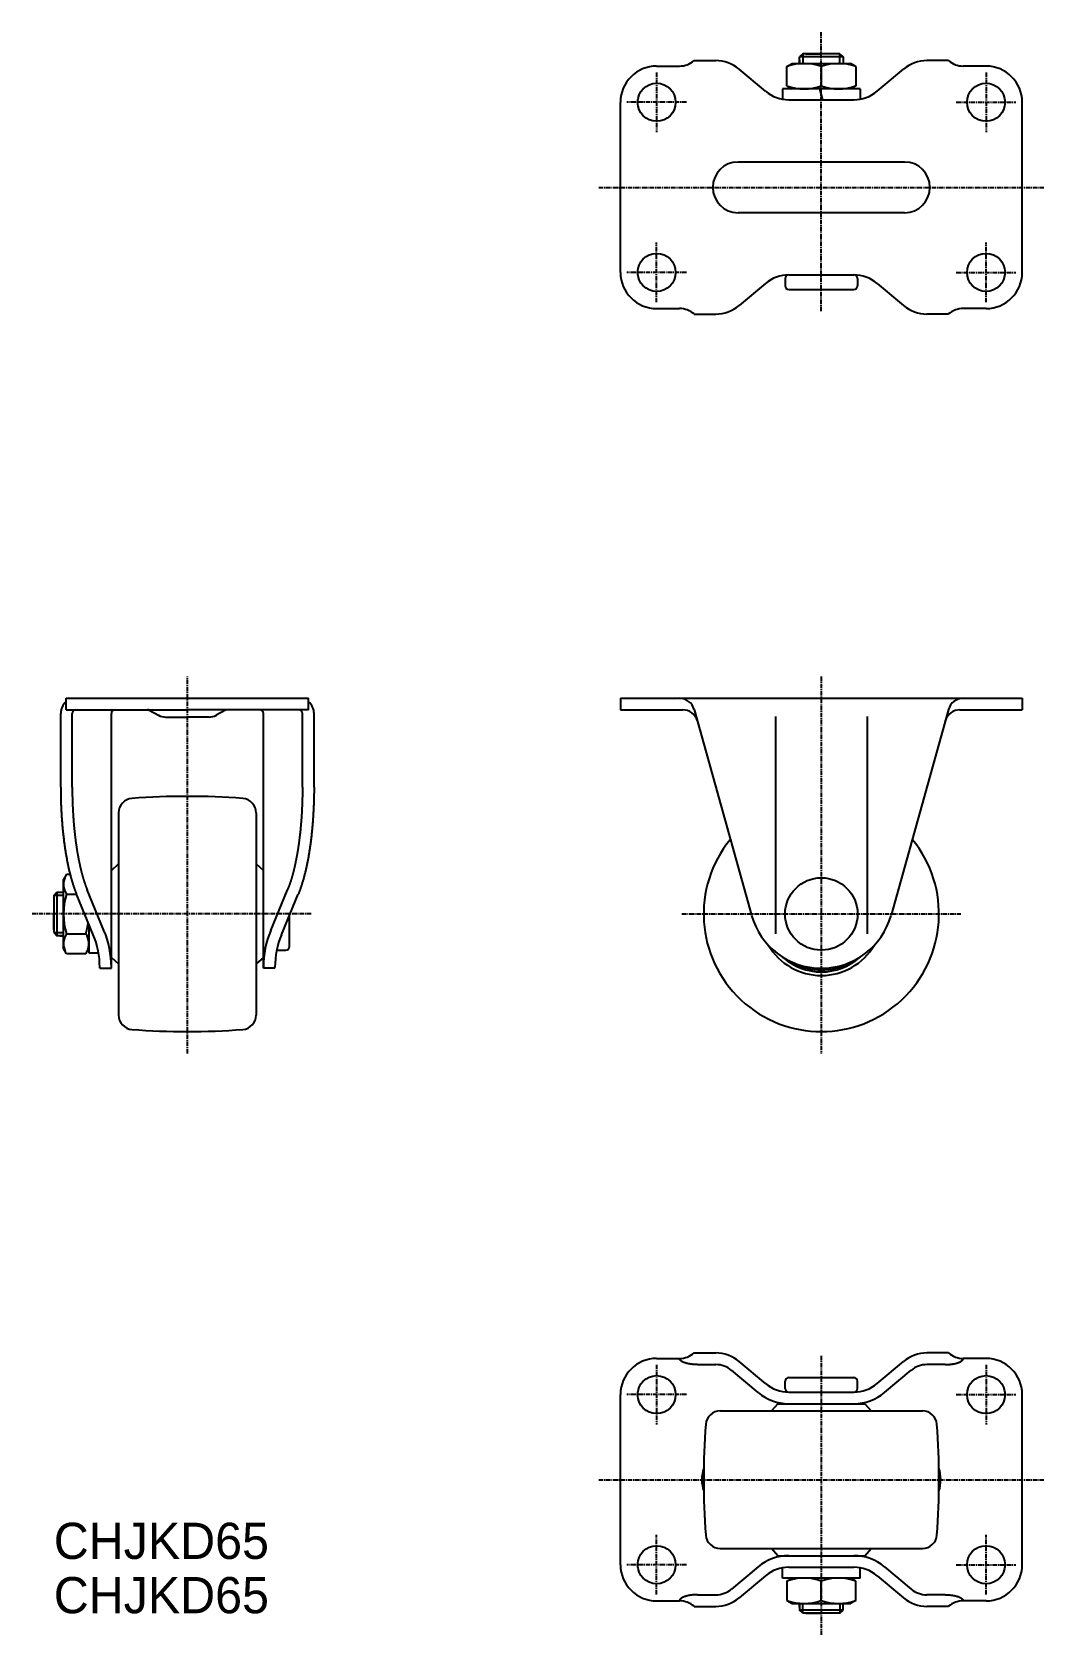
# Model space of a CAD drawing. Extents: x -3518 to -3238, y -672 to -230.
import ezdxf

# ---------------------------------------------------------------- set-up
doc = ezdxf.new("R2010")
doc.units = 0
doc.linetypes.add('CENTER', pattern=[2, 1.25, -0.25, 0.25, -0.25])
doc.layers.get('0').update_dxf_attribs({"linetype": 'CONTINUOUS'})
doc.layers.add('CENTER', color=1, linetype='CENTER')

msp = doc.modelspace()

# ---------------------------------------------------------------- linework, layer by layer
at = {"color": 7, "linetype": 'CONTINUOUS'}
for p, q in [((-3345.03, -239.03), (-3338.72, -239.03)), ((-3334.67, -237.53), (-3328.68, -237.53)), ((-3309.03, -239.18), (-3307.56, -238.33)), ((-3307.56, -238.33), (-3291.5, -238.33)), ((-3304.66, -235.63), (-3305.53, -236.5)), ((-3305.53, -238.33), (-3305.53, -236.5)), ((-3293.53, -236.5), (-3305.53, -236.5)), ((-3305.53, -237.33), (-3305.53, -238.33)), ((-3294.41, -235.63), (-3304.66, -235.63)), ((-3303.78, -235.63), (-3299.53, -235.63)), ((-3295.28, -235.63), (-3299.53, -235.63)), ((-3294.41, -235.63), (-3293.53, -236.5)), ((-3293.53, -236.5), (-3293.53, -238.33)), ((-3293.53, -237.33), (-3293.53, -238.33)), ((-3290.03, -239.18), (-3291.5, -238.33)), ((-3264.39, -237.53), (-3270.38, -237.53)), ((-3254.03, -239.03), (-3260.34, -239.03)), ((-3314.96, -245.99), (-3322.25, -239.87)), ((-3309.03, -244.48), (-3309.03, -239.18)), ((-3299.53, -239.18), (-3299.53, -244.48)), ((-3290.03, -239.18), (-3290.03, -244.48)), ((-3284.1, -245.99), (-3276.81, -239.87)), ((-3310.28, -245.33), (-3310.28, -248.33)), ((-3288.78, -245.33), (-3310.28, -245.33)), ((-3309.03, -244.48), (-3307.56, -245.33)), ((-3299.13, -248.33), (-3299.93, -245.33)), ((-3290.03, -244.48), (-3291.5, -245.33)), ((-3288.78, -245.33), (-3288.78, -248.33)), ((-3355.03, -296.03), (-3355.03, -249.03)), ((-3308.53, -248.33), (-3290.53, -248.33)), ((-3244.03, -296.03), (-3244.03, -249.03)), ((-3276.53, -265.53), (-3322.53, -265.53)), ((-3276.53, -279.53), (-3322.53, -279.53)), ((-3314.96, -299.07), (-3322.25, -305.19)), ((-3309.53, -297.73), (-3309.53, -299.73)), ((-3308.53, -296.73), (-3290.53, -296.73)), ((-3308.53, -300.73), (-3290.53, -300.73)), ((-3289.53, -297.73), (-3289.53, -299.73)), ((-3284.1, -299.07), (-3276.81, -305.19)), ((-3345.03, -306.03), (-3338.72, -306.03)), ((-3334.67, -307.53), (-3328.68, -307.53)), ((-3264.39, -307.53), (-3270.38, -307.53)), ((-3254.03, -306.03), (-3260.34, -306.03)), ((-3508.17, -416.89), (-3508.17, -413.69)), ((-3508.17, -413.69), (-3441.17, -413.69)), ((-3441.17, -416.89), (-3441.17, -413.69)), ((-3355.03, -413.69), (-3355.03, -416.89)), ((-3355.03, -413.69), (-3244.03, -413.69)), ((-3244.03, -413.69), (-3244.03, -416.89)), ((-3509.67, -438.23), (-3509.67, -417.89)), ((-3508.17, -416.89), (-3474.67, -416.89)), ((-3506.47, -438.23), (-3506.47, -417.89)), ((-3495.67, -488.29), (-3495.67, -417.89)), ((-3485.2, -417.01), (-3482.68, -418.38)), ((-3480.67, -418.89), (-3474.67, -418.89)), ((-3441.17, -416.89), (-3474.67, -416.89)), ((-3468.67, -418.89), (-3474.67, -418.89)), ((-3464.15, -417.01), (-3466.67, -418.38)), ((-3453.67, -488.29), (-3453.67, -417.89)), ((-3442.87, -438.23), (-3442.87, -417.89)), ((-3439.67, -438.23), (-3439.67, -417.89)), ((-3355.03, -416.89), (-3337.83, -416.89)), ((-3334.67, -416.76), (-3318.8, -473.66)), ((-3312.17, -418.69), (-3312.17, -478.79)), ((-3286.89, -418.69), (-3286.89, -478.79)), ((-3264.39, -416.76), (-3280.27, -473.66)), ((-3261.24, -416.89), (-3244.03, -416.89)), ((-3493.67, -445.36), (-3493.67, -501.21)), ((-3455.67, -445.36), (-3455.67, -501.21)), ((-3495.67, -461.25), (-3493.67, -459.47)), ((-3453.67, -461.25), (-3455.67, -459.47)), ((-3508.02, -462.32), (-3508.87, -463.79)), ((-3508.87, -482.79), (-3508.87, -463.79)), ((-3508.02, -462.32), (-3507.08, -462.32)), ((-3511.57, -468.16), (-3510.7, -467.29)), ((-3511.57, -468.16), (-3511.57, -478.41)), ((-3511.57, -469.04), (-3511.57, -473.29)), ((-3510.7, -467.29), (-3510.7, -479.29)), ((-3510.7, -467.29), (-3508.87, -467.29)), ((-3509.87, -467.29), (-3508.87, -467.29)), ((-3508.02, -467.8), (-3505.32, -467.8)), ((-3500.66, -479.04), (-3505.31, -467.84)), ((-3497.71, -477.81), (-3502.35, -466.61)), ((-3451.64, -477.81), (-3446.99, -466.61)), ((-3448.68, -479.04), (-3444.04, -467.84)), ((-3511.57, -477.54), (-3511.57, -473.29)), ((-3446.47, -482.29), (-3446.47, -473.71)), ((-3501.87, -476.12), (-3501.87, -484.04)), ((-3511.57, -478.41), (-3510.7, -479.29)), ((-3508.87, -479.29), (-3510.7, -479.29)), ((-3509.87, -479.29), (-3508.87, -479.29)), ((-3508.02, -478.77), (-3502.72, -478.77)), ((-3508.02, -484.26), (-3508.87, -482.79)), ((-3502.72, -484.26), (-3508.02, -484.26)), ((-3502.72, -484.26), (-3501.87, -482.79)), ((-3501.87, -484.04), (-3499.21, -484.04)), ((-3495.67, -485.32), (-3493.67, -487.1)), ((-3453.67, -485.32), (-3455.67, -487.1)), ((-3449.47, -483.29), (-3447.47, -483.29)), ((-3498.87, -488.29), (-3498.87, -488.02)), ((-3498.87, -488.29), (-3495.67, -488.29)), ((-3450.47, -488.29), (-3453.67, -488.29)), ((-3450.47, -488.29), (-3450.47, -488.02)), ((-3345.03, -596.08), (-3338.72, -596.08)), ((-3334.67, -594.58), (-3328.68, -594.58)), ((-3333.78, -597.78), (-3328.68, -597.78)), ((-3314.96, -603.04), (-3322.25, -596.92)), ((-3284.1, -603.04), (-3276.81, -596.92)), ((-3264.39, -594.58), (-3270.38, -594.58)), ((-3265.28, -597.78), (-3270.38, -597.78)), ((-3254.03, -596.08), (-3260.34, -596.08)), ((-3317.02, -605.49), (-3324.31, -599.37)), ((-3308.53, -601.38), (-3290.53, -601.38)), ((-3282.05, -605.49), (-3274.75, -599.37)), ((-3355.03, -653.08), (-3355.03, -606.08)), ((-3309.53, -604.38), (-3309.53, -602.38)), ((-3308.53, -605.38), (-3290.53, -605.38)), ((-3289.53, -604.38), (-3289.53, -602.38)), ((-3244.03, -653.08), (-3244.03, -606.08)), ((-3327.46, -610.58), (-3271.61, -610.58)), ((-3311.56, -608.58), (-3313.34, -610.58)), ((-3311.56, -608.58), (-3287.5, -608.58)), ((-3287.5, -608.58), (-3285.72, -610.58)), ((-3327.46, -648.58), (-3271.61, -648.58)), ((-3311.56, -650.58), (-3313.34, -648.58)), ((-3311.56, -650.58), (-3287.5, -650.58)), ((-3287.5, -650.58), (-3285.72, -648.58)), ((-3317.02, -653.67), (-3324.31, -659.79)), ((-3310.28, -656.78), (-3310.28, -653.93)), ((-3308.53, -653.78), (-3290.53, -653.78)), ((-3288.78, -656.78), (-3288.78, -653.93)), ((-3282.05, -653.67), (-3274.75, -659.79)), ((-3314.96, -656.12), (-3322.25, -662.24)), ((-3288.78, -656.78), (-3310.28, -656.78)), ((-3309.03, -657.63), (-3307.56, -656.78)), ((-3309.03, -657.63), (-3309.03, -662.93)), ((-3299.53, -662.93), (-3299.53, -657.63)), ((-3290.03, -657.63), (-3291.5, -656.78)), ((-3290.03, -662.93), (-3290.03, -657.63)), ((-3284.1, -656.12), (-3276.81, -662.24)), ((-3345.03, -663.08), (-3338.72, -663.08)), ((-3333.78, -661.38), (-3328.68, -661.38)), ((-3309.03, -662.93), (-3307.56, -663.78)), ((-3307.56, -663.78), (-3291.5, -663.78)), ((-3305.53, -663.78), (-3305.53, -665.6)), ((-3305.53, -664.78), (-3305.53, -663.78)), ((-3293.53, -665.6), (-3293.53, -663.78)), ((-3293.53, -664.78), (-3293.53, -663.78)), ((-3290.03, -662.93), (-3291.5, -663.78)), ((-3265.28, -661.38), (-3270.38, -661.38)), ((-3254.03, -663.08), (-3260.34, -663.08)), ((-3334.67, -664.58), (-3328.68, -664.58)), ((-3304.66, -666.48), (-3305.53, -665.6)), ((-3293.53, -665.6), (-3305.53, -665.6)), ((-3294.41, -666.48), (-3304.66, -666.48)), ((-3303.78, -666.48), (-3299.53, -666.48)), ((-3295.28, -666.48), (-3299.53, -666.48)), ((-3294.41, -666.48), (-3293.53, -665.6)), ((-3264.39, -664.58), (-3270.38, -664.58))]:
    msp.add_line(p, q, dxfattribs=at)
at = {"color": 3, "linetype": 'CONTINUOUS'}
for p, q in [((-3304.66, -235.63), (-3304.66, -238.33)), ((-3294.41, -238.33), (-3294.41, -235.63)), ((-3508.87, -468.16), (-3511.57, -468.16)), ((-3511.57, -478.41), (-3508.87, -478.41)), ((-3304.66, -666.48), (-3304.66, -663.78)), ((-3294.41, -663.78), (-3294.41, -666.48))]:
    msp.add_line(p, q, dxfattribs=at)
at = {"color": 7, "linetype": 'CONTINUOUS'}
for points in [[(-3509.67, -438.23, 0), (-3509.67, -438.5, 0), (-3509.67, -438.78, 0), (-3509.67, -439.05, 0), (-3509.67, -439.32, 0), (-3509.67, -439.59, 0), (-3509.66, -439.86, 0), (-3509.66, -440.14, 0), (-3509.65, -440.41, 0), (-3509.65, -440.68, 0), (-3509.64, -440.95, 0), (-3509.64, -441.22, 0), (-3509.63, -441.49, 0), (-3509.62, -441.76, 0), (-3509.62, -442.04, 0), (-3509.61, -442.31, 0), (-3509.6, -442.58, 0), (-3509.59, -442.85, 0), (-3509.58, -443.12, 0), (-3509.57, -443.39, 0), (-3509.56, -443.65, 0), (-3509.55, -443.92, 0), (-3509.53, -444.19, 0), (-3509.52, -444.46, 0), (-3509.51, -444.73, 0), (-3509.49, -445, 0), (-3509.48, -445.26, 0), (-3509.46, -445.53, 0), (-3509.45, -445.8, 0), (-3509.43, -446.06, 0), (-3509.41, -446.33, 0), (-3509.4, -446.59, 0), (-3509.38, -446.86, 0), (-3509.36, -447.12, 0), (-3509.34, -447.38, 0), (-3509.32, -447.65, 0), (-3509.3, -447.91, 0), (-3509.28, -448.17, 0), (-3509.26, -448.43, 0), (-3509.24, -448.69, 0), (-3509.22, -448.95, 0), (-3509.19, -449.21, 0), (-3509.17, -449.47, 0), (-3509.14, -449.73, 0), (-3509.12, -449.99, 0), (-3509.09, -450.24, 0), (-3509.07, -450.5, 0), (-3509.04, -450.76, 0), (-3509.02, -451.01, 0), (-3508.99, -451.26, 0), (-3508.96, -451.52, 0), (-3508.93, -451.77, 0), (-3508.9, -452.02, 0), (-3508.87, -452.27, 0), (-3508.84, -452.52, 0), (-3508.81, -452.77, 0), (-3508.78, -453.02, 0), (-3508.75, -453.27, 0), (-3508.72, -453.51, 0), (-3508.69, -453.76, 0), (-3508.65, -454, 0), (-3508.62, -454.25, 0), (-3508.58, -454.49, 0), (-3508.55, -454.73, 0), (-3508.51, -454.98, 0), (-3508.48, -455.21, 0), (-3508.44, -455.45, 0), (-3508.41, -455.69, 0), (-3508.37, -455.93, 0), (-3508.33, -456.17, 0), (-3508.29, -456.4, 0), (-3508.25, -456.63, 0), (-3508.21, -456.87, 0), (-3508.17, -457.1, 0), (-3508.13, -457.33, 0), (-3508.09, -457.56, 0), (-3508.05, -457.79, 0), (-3508.01, -458.02, 0), (-3507.97, -458.24, 0), (-3507.93, -458.47, 0), (-3507.88, -458.69, 0), (-3507.84, -458.92, 0), (-3507.8, -459.14, 0), (-3507.75, -459.36, 0), (-3507.71, -459.58, 0), (-3507.66, -459.79, 0), (-3507.61, -460.01, 0), (-3507.57, -460.23, 0), (-3507.52, -460.44, 0), (-3507.47, -460.65, 0), (-3507.43, -460.87, 0), (-3507.38, -461.08, 0), (-3507.33, -461.29, 0), (-3507.28, -461.49, 0), (-3507.23, -461.7, 0), (-3507.18, -461.9, 0), (-3507.13, -462.11, 0), (-3507.08, -462.31, 0), (-3507.03, -462.51, 0), (-3506.98, -462.71, 0), (-3506.92, -462.91, 0), (-3506.87, -463.11, 0), (-3506.82, -463.3, 0), (-3506.77, -463.49, 0), (-3506.71, -463.69, 0), (-3506.66, -463.88, 0), (-3506.6, -464.07, 0), (-3506.55, -464.25, 0), (-3506.49, -464.44, 0), (-3506.44, -464.63, 0), (-3506.38, -464.81, 0), (-3506.32, -464.99, 0), (-3506.27, -465.17, 0), (-3506.21, -465.35, 0), (-3506.15, -465.53, 0), (-3506.09, -465.7, 0), (-3506.04, -465.88, 0), (-3505.98, -466.05, 0), (-3505.92, -466.22, 0), (-3505.86, -466.39, 0), (-3505.8, -466.56, 0), (-3505.74, -466.72, 0), (-3505.68, -466.89, 0), (-3505.62, -467.05, 0), (-3505.56, -467.21, 0), (-3505.49, -467.37, 0), (-3505.43, -467.53, 0), (-3505.37, -467.68, 0), (-3505.31, -467.84, 0)], [(-3506.47, -438.23, 0), (-3506.47, -438.34, 0), (-3506.47, -438.45, 0), (-3506.47, -438.55, 0), (-3506.47, -438.66, 0), (-3506.47, -438.76, 0), (-3506.47, -438.87, 0), (-3506.47, -438.98, 0), (-3506.47, -439.08, 0), (-3506.47, -439.19, 0), (-3506.47, -439.3, 0), (-3506.47, -439.4, 0), (-3506.47, -439.51, 0), (-3506.47, -439.62, 0), (-3506.46, -439.72, 0), (-3506.46, -439.83, 0), (-3506.46, -439.94, 0), (-3506.46, -440.04, 0), (-3506.46, -440.15, 0), (-3506.46, -440.25, 0), (-3506.46, -440.36, 0), (-3506.45, -440.47, 0), (-3506.45, -440.57, 0), (-3506.45, -440.68, 0), (-3506.45, -440.79, 0), (-3506.44, -440.89, 0), (-3506.44, -441, 0), (-3506.44, -441.1, 0), (-3506.44, -441.21, 0), (-3506.44, -441.32, 0), (-3506.43, -441.42, 0), (-3506.43, -441.53, 0), (-3506.43, -441.63, 0), (-3506.42, -441.74, 0), (-3506.42, -441.85, 0), (-3506.42, -441.95, 0), (-3506.41, -442.06, 0), (-3506.41, -442.16, 0), (-3506.41, -442.27, 0), (-3506.4, -442.38, 0), (-3506.4, -442.48, 0), (-3506.4, -442.59, 0), (-3506.39, -442.69, 0), (-3506.39, -442.8, 0), (-3506.39, -442.9, 0), (-3506.38, -443.01, 0), (-3506.38, -443.11, 0), (-3506.37, -443.22, 0), (-3506.37, -443.32, 0), (-3506.36, -443.43, 0), (-3506.36, -443.54, 0), (-3506.36, -443.64, 0), (-3506.35, -443.75, 0), (-3506.35, -443.85, 0), (-3506.34, -443.96, 0), (-3506.34, -444.06, 0), (-3506.33, -444.17, 0), (-3506.33, -444.27, 0), (-3506.32, -444.38, 0), (-3506.32, -444.48, 0), (-3506.31, -444.58, 0), (-3506.31, -444.69, 0), (-3506.3, -444.79, 0), (-3506.29, -444.9, 0), (-3506.29, -445, 0), (-3506.28, -445.11, 0), (-3506.28, -445.21, 0), (-3506.27, -445.31, 0), (-3506.26, -445.42, 0), (-3506.26, -445.52, 0), (-3506.25, -445.63, 0), (-3506.25, -445.73, 0), (-3506.24, -445.83, 0), (-3506.23, -445.94, 0), (-3506.23, -446.04, 0), (-3506.22, -446.14, 0), (-3506.21, -446.25, 0), (-3506.21, -446.35, 0), (-3506.2, -446.46, 0), (-3506.19, -446.56, 0), (-3506.18, -446.66, 0), (-3506.18, -446.76, 0), (-3506.17, -446.87, 0), (-3506.16, -446.97, 0), (-3506.16, -447.07, 0), (-3506.15, -447.18, 0), (-3506.14, -447.28, 0), (-3506.13, -447.38, 0), (-3506.12, -447.48, 0), (-3506.12, -447.59, 0), (-3506.11, -447.69, 0), (-3506.1, -447.79, 0), (-3506.09, -447.89, 0), (-3506.08, -448, 0), (-3506.08, -448.1, 0), (-3506.07, -448.2, 0), (-3506.06, -448.3, 0), (-3506.05, -448.4, 0), (-3506.04, -448.5, 0), (-3506.03, -448.61, 0), (-3506.02, -448.71, 0), (-3506.02, -448.81, 0), (-3506.01, -448.91, 0), (-3506, -449.01, 0), (-3505.99, -449.11, 0), (-3505.98, -449.21, 0), (-3505.97, -449.31, 0), (-3505.96, -449.41, 0), (-3505.95, -449.51, 0), (-3505.94, -449.61, 0), (-3505.93, -449.71, 0), (-3505.92, -449.81, 0), (-3505.91, -449.91, 0), (-3505.9, -450.01, 0), (-3505.89, -450.11, 0), (-3505.88, -450.21, 0), (-3505.87, -450.31, 0), (-3505.86, -450.41, 0), (-3505.85, -450.51, 0), (-3505.84, -450.61, 0), (-3505.83, -450.71, 0), (-3505.82, -450.81, 0), (-3505.81, -450.91, 0), (-3505.8, -451, 0), (-3505.79, -451.1, 0), (-3505.78, -451.2, 0), (-3505.76, -451.3, 0), (-3505.75, -451.4, 0), (-3505.74, -451.5, 0), (-3505.73, -451.59, 0), (-3505.72, -451.69, 0), (-3505.71, -451.79, 0), (-3505.7, -451.89, 0), (-3505.69, -451.98, 0), (-3505.67, -452.08, 0), (-3505.66, -452.18, 0), (-3505.65, -452.27, 0), (-3505.64, -452.37, 0), (-3505.63, -452.47, 0), (-3505.61, -452.56, 0), (-3505.6, -452.66, 0), (-3505.59, -452.76, 0), (-3505.58, -452.85, 0), (-3505.56, -452.95, 0), (-3505.55, -453.04, 0), (-3505.54, -453.14, 0), (-3505.53, -453.24, 0), (-3505.51, -453.33, 0), (-3505.5, -453.43, 0), (-3505.49, -453.52, 0), (-3505.48, -453.62, 0), (-3505.46, -453.71, 0), (-3505.45, -453.8, 0), (-3505.44, -453.9, 0), (-3505.42, -453.99, 0), (-3505.41, -454.09, 0), (-3505.4, -454.18, 0), (-3505.38, -454.27, 0), (-3505.37, -454.37, 0), (-3505.36, -454.46, 0), (-3505.34, -454.56, 0), (-3505.33, -454.65, 0), (-3505.31, -454.74, 0), (-3505.3, -454.83, 0), (-3505.29, -454.93, 0), (-3505.27, -455.02, 0), (-3505.26, -455.11, 0), (-3505.24, -455.2, 0), (-3505.23, -455.29, 0), (-3505.21, -455.39, 0), (-3505.2, -455.48, 0), (-3505.19, -455.57, 0), (-3505.17, -455.66, 0), (-3505.16, -455.75, 0), (-3505.14, -455.84, 0), (-3505.13, -455.93, 0), (-3505.11, -456.02, 0), (-3505.1, -456.11, 0), (-3505.08, -456.2, 0), (-3505.07, -456.29, 0), (-3505.05, -456.38, 0), (-3505.04, -456.47, 0), (-3505.02, -456.56, 0), (-3505, -456.65, 0), (-3504.99, -456.74, 0), (-3504.97, -456.83, 0), (-3504.96, -456.92, 0), (-3504.94, -457, 0), (-3504.93, -457.09, 0), (-3504.91, -457.18, 0), (-3504.89, -457.27, 0), (-3504.88, -457.36, 0), (-3504.86, -457.44, 0), (-3504.85, -457.53, 0), (-3504.83, -457.62, 0), (-3504.81, -457.7, 0), (-3504.8, -457.79, 0), (-3504.78, -457.88, 0), (-3504.76, -457.96, 0), (-3504.75, -458.05, 0), (-3504.73, -458.14, 0), (-3504.71, -458.22, 0), (-3504.7, -458.31, 0), (-3504.68, -458.39, 0), (-3504.66, -458.48, 0), (-3504.65, -458.56, 0), (-3504.63, -458.65, 0), (-3504.61, -458.73, 0), (-3504.59, -458.81, 0), (-3504.58, -458.9, 0), (-3504.56, -458.98, 0), (-3504.54, -459.07, 0), (-3504.53, -459.15, 0), (-3504.51, -459.23, 0), (-3504.49, -459.32, 0), (-3504.47, -459.4, 0), (-3504.45, -459.48, 0), (-3504.44, -459.56, 0), (-3504.42, -459.64, 0), (-3504.4, -459.73, 0), (-3504.38, -459.81, 0), (-3504.37, -459.89, 0), (-3504.35, -459.97, 0), (-3504.33, -460.05, 0), (-3504.31, -460.13, 0), (-3504.29, -460.21, 0), (-3504.27, -460.29, 0), (-3504.26, -460.37, 0), (-3504.24, -460.45, 0), (-3504.22, -460.53, 0), (-3504.2, -460.61, 0), (-3504.18, -460.69, 0), (-3504.16, -460.77, 0), (-3504.14, -460.85, 0), (-3504.12, -460.93, 0), (-3504.11, -461, 0), (-3504.09, -461.08, 0), (-3504.07, -461.16, 0), (-3504.05, -461.24, 0), (-3504.03, -461.31, 0), (-3504.01, -461.39, 0), (-3503.99, -461.47, 0), (-3503.97, -461.55, 0), (-3503.95, -461.62, 0), (-3503.93, -461.7, 0), (-3503.91, -461.77, 0), (-3503.89, -461.85, 0), (-3503.87, -461.92, 0), (-3503.86, -462, 0), (-3503.84, -462.07, 0), (-3503.82, -462.15, 0), (-3503.8, -462.22, 0), (-3503.78, -462.3, 0), (-3503.76, -462.37, 0), (-3503.74, -462.44, 0), (-3503.72, -462.52, 0), (-3503.7, -462.59, 0), (-3503.68, -462.66, 0), (-3503.66, -462.73, 0), (-3503.64, -462.81, 0), (-3503.62, -462.88, 0), (-3503.6, -462.95, 0), (-3503.57, -463.02, 0), (-3503.55, -463.09, 0), (-3503.53, -463.16, 0), (-3503.51, -463.23, 0), (-3503.49, -463.3, 0), (-3503.47, -463.37, 0), (-3503.45, -463.44, 0), (-3503.43, -463.51, 0), (-3503.41, -463.58, 0), (-3503.39, -463.65, 0), (-3503.37, -463.72, 0), (-3503.35, -463.79, 0), (-3503.33, -463.86, 0), (-3503.31, -463.93, 0), (-3503.28, -463.99, 0), (-3503.26, -464.06, 0), (-3503.24, -464.13, 0), (-3503.22, -464.19, 0), (-3503.2, -464.26, 0), (-3503.18, -464.33, 0), (-3503.16, -464.39, 0), (-3503.14, -464.46, 0), (-3503.11, -464.52, 0), (-3503.09, -464.59, 0), (-3503.07, -464.65, 0), (-3503.05, -464.72, 0), (-3503.03, -464.78, 0), (-3503.01, -464.85, 0), (-3502.99, -464.91, 0), (-3502.96, -464.97, 0), (-3502.94, -465.04, 0), (-3502.92, -465.1, 0), (-3502.9, -465.16, 0), (-3502.88, -465.22, 0), (-3502.86, -465.28, 0), (-3502.83, -465.35, 0), (-3502.81, -465.41, 0), (-3502.79, -465.47, 0), (-3502.77, -465.53, 0), (-3502.75, -465.59, 0), (-3502.72, -465.65, 0), (-3502.7, -465.71, 0), (-3502.68, -465.77, 0), (-3502.66, -465.83, 0), (-3502.64, -465.89, 0), (-3502.61, -465.95, 0), (-3502.59, -466, 0), (-3502.57, -466.06, 0), (-3502.55, -466.12, 0), (-3502.52, -466.18, 0), (-3502.5, -466.24, 0), (-3502.48, -466.29, 0), (-3502.46, -466.35, 0), (-3502.44, -466.4, 0), (-3502.41, -466.46, 0), (-3502.39, -466.52, 0), (-3502.37, -466.57, 0), (-3502.35, -466.63, 0)], [(-3442.87, -438.23, 0), (-3442.87, -438.34, 0), (-3442.87, -438.45, 0), (-3442.87, -438.55, 0), (-3442.87, -438.66, 0), (-3442.87, -438.76, 0), (-3442.87, -438.87, 0), (-3442.88, -438.98, 0), (-3442.88, -439.08, 0), (-3442.88, -439.19, 0), (-3442.88, -439.3, 0), (-3442.88, -439.4, 0), (-3442.88, -439.51, 0), (-3442.88, -439.62, 0), (-3442.88, -439.72, 0), (-3442.88, -439.83, 0), (-3442.88, -439.94, 0), (-3442.89, -440.04, 0), (-3442.89, -440.15, 0), (-3442.89, -440.25, 0), (-3442.89, -440.36, 0), (-3442.89, -440.47, 0), (-3442.9, -440.57, 0), (-3442.9, -440.68, 0), (-3442.9, -440.79, 0), (-3442.9, -440.89, 0), (-3442.9, -441, 0), (-3442.91, -441.1, 0), (-3442.91, -441.21, 0), (-3442.91, -441.32, 0), (-3442.91, -441.42, 0), (-3442.92, -441.53, 0), (-3442.92, -441.63, 0), (-3442.92, -441.74, 0), (-3442.93, -441.85, 0), (-3442.93, -441.95, 0), (-3442.93, -442.06, 0), (-3442.94, -442.16, 0), (-3442.94, -442.27, 0), (-3442.94, -442.38, 0), (-3442.95, -442.48, 0), (-3442.95, -442.59, 0), (-3442.95, -442.69, 0), (-3442.96, -442.8, 0), (-3442.96, -442.9, 0), (-3442.96, -443.01, 0), (-3442.97, -443.11, 0), (-3442.97, -443.22, 0), (-3442.98, -443.32, 0), (-3442.98, -443.43, 0), (-3442.99, -443.54, 0), (-3442.99, -443.64, 0), (-3443, -443.75, 0), (-3443, -443.85, 0), (-3443, -443.96, 0), (-3443.01, -444.06, 0), (-3443.01, -444.17, 0), (-3443.02, -444.27, 0), (-3443.03, -444.38, 0), (-3443.03, -444.48, 0), (-3443.04, -444.58, 0), (-3443.04, -444.69, 0), (-3443.05, -444.79, 0), (-3443.05, -444.9, 0), (-3443.06, -445, 0), (-3443.06, -445.11, 0), (-3443.07, -445.21, 0), (-3443.08, -445.31, 0), (-3443.08, -445.42, 0), (-3443.09, -445.52, 0), (-3443.09, -445.63, 0), (-3443.1, -445.73, 0), (-3443.11, -445.83, 0), (-3443.11, -445.94, 0), (-3443.12, -446.04, 0), (-3443.13, -446.14, 0), (-3443.13, -446.25, 0), (-3443.14, -446.35, 0), (-3443.15, -446.46, 0), (-3443.15, -446.56, 0), (-3443.16, -446.66, 0), (-3443.17, -446.76, 0), (-3443.18, -446.87, 0), (-3443.18, -446.97, 0), (-3443.19, -447.07, 0), (-3443.2, -447.18, 0), (-3443.21, -447.28, 0), (-3443.21, -447.38, 0), (-3443.22, -447.48, 0), (-3443.23, -447.59, 0), (-3443.24, -447.69, 0), (-3443.25, -447.79, 0), (-3443.25, -447.89, 0), (-3443.26, -448, 0), (-3443.27, -448.1, 0), (-3443.28, -448.2, 0), (-3443.29, -448.3, 0), (-3443.3, -448.4, 0), (-3443.3, -448.5, 0), (-3443.31, -448.61, 0), (-3443.32, -448.71, 0), (-3443.33, -448.81, 0), (-3443.34, -448.91, 0), (-3443.35, -449.01, 0), (-3443.36, -449.11, 0), (-3443.37, -449.21, 0), (-3443.38, -449.31, 0), (-3443.39, -449.41, 0), (-3443.4, -449.51, 0), (-3443.41, -449.61, 0), (-3443.42, -449.71, 0), (-3443.43, -449.81, 0), (-3443.43, -449.91, 0), (-3443.44, -450.01, 0), (-3443.45, -450.11, 0), (-3443.46, -450.21, 0), (-3443.48, -450.31, 0), (-3443.49, -450.41, 0), (-3443.5, -450.51, 0), (-3443.51, -450.61, 0), (-3443.52, -450.71, 0), (-3443.53, -450.81, 0), (-3443.54, -450.91, 0), (-3443.55, -451, 0), (-3443.56, -451.1, 0), (-3443.57, -451.2, 0), (-3443.58, -451.3, 0), (-3443.59, -451.4, 0), (-3443.6, -451.5, 0), (-3443.62, -451.59, 0), (-3443.63, -451.69, 0), (-3443.64, -451.79, 0), (-3443.65, -451.89, 0), (-3443.66, -451.98, 0), (-3443.67, -452.08, 0), (-3443.68, -452.18, 0), (-3443.7, -452.27, 0), (-3443.71, -452.37, 0), (-3443.72, -452.47, 0), (-3443.73, -452.56, 0), (-3443.74, -452.66, 0), (-3443.76, -452.76, 0), (-3443.77, -452.85, 0), (-3443.78, -452.95, 0), (-3443.79, -453.04, 0), (-3443.81, -453.14, 0), (-3443.82, -453.24, 0), (-3443.83, -453.33, 0), (-3443.84, -453.43, 0), (-3443.86, -453.52, 0), (-3443.87, -453.62, 0), (-3443.88, -453.71, 0), (-3443.9, -453.8, 0), (-3443.91, -453.9, 0), (-3443.92, -453.99, 0), (-3443.94, -454.09, 0), (-3443.95, -454.18, 0), (-3443.96, -454.27, 0), (-3443.98, -454.37, 0), (-3443.99, -454.46, 0), (-3444, -454.56, 0), (-3444.02, -454.65, 0), (-3444.03, -454.74, 0), (-3444.05, -454.83, 0), (-3444.06, -454.93, 0), (-3444.07, -455.02, 0), (-3444.09, -455.11, 0), (-3444.1, -455.2, 0), (-3444.12, -455.29, 0), (-3444.13, -455.39, 0), (-3444.15, -455.48, 0), (-3444.16, -455.57, 0), (-3444.18, -455.66, 0), (-3444.19, -455.75, 0), (-3444.2, -455.84, 0), (-3444.22, -455.93, 0), (-3444.23, -456.02, 0), (-3444.25, -456.11, 0), (-3444.26, -456.2, 0), (-3444.28, -456.29, 0), (-3444.3, -456.38, 0), (-3444.31, -456.47, 0), (-3444.33, -456.56, 0), (-3444.34, -456.65, 0), (-3444.36, -456.74, 0), (-3444.37, -456.83, 0), (-3444.39, -456.92, 0), (-3444.4, -457, 0), (-3444.42, -457.09, 0), (-3444.44, -457.18, 0), (-3444.45, -457.27, 0), (-3444.47, -457.36, 0), (-3444.48, -457.44, 0), (-3444.5, -457.53, 0), (-3444.52, -457.62, 0), (-3444.53, -457.7, 0), (-3444.55, -457.79, 0), (-3444.57, -457.88, 0), (-3444.58, -457.96, 0), (-3444.6, -458.05, 0), (-3444.62, -458.14, 0), (-3444.63, -458.22, 0), (-3444.65, -458.31, 0), (-3444.67, -458.39, 0), (-3444.68, -458.48, 0), (-3444.7, -458.56, 0), (-3444.72, -458.65, 0), (-3444.73, -458.73, 0), (-3444.75, -458.81, 0), (-3444.77, -458.9, 0), (-3444.79, -458.98, 0), (-3444.8, -459.07, 0), (-3444.82, -459.15, 0), (-3444.84, -459.23, 0), (-3444.86, -459.32, 0), (-3444.87, -459.4, 0), (-3444.89, -459.48, 0), (-3444.91, -459.56, 0), (-3444.93, -459.64, 0), (-3444.95, -459.73, 0), (-3444.96, -459.81, 0), (-3444.98, -459.89, 0), (-3445, -459.97, 0), (-3445.02, -460.05, 0), (-3445.04, -460.13, 0), (-3445.05, -460.21, 0), (-3445.07, -460.29, 0), (-3445.09, -460.37, 0), (-3445.11, -460.45, 0), (-3445.13, -460.53, 0), (-3445.15, -460.61, 0), (-3445.17, -460.69, 0), (-3445.18, -460.77, 0), (-3445.2, -460.85, 0), (-3445.22, -460.93, 0), (-3445.24, -461, 0), (-3445.26, -461.08, 0), (-3445.28, -461.16, 0), (-3445.3, -461.24, 0), (-3445.32, -461.31, 0), (-3445.34, -461.39, 0), (-3445.35, -461.47, 0), (-3445.37, -461.55, 0), (-3445.39, -461.62, 0), (-3445.41, -461.7, 0), (-3445.43, -461.77, 0), (-3445.45, -461.85, 0), (-3445.47, -461.92, 0), (-3445.49, -462, 0), (-3445.51, -462.07, 0), (-3445.53, -462.15, 0), (-3445.55, -462.22, 0), (-3445.57, -462.3, 0), (-3445.59, -462.37, 0), (-3445.61, -462.44, 0), (-3445.63, -462.52, 0), (-3445.65, -462.59, 0), (-3445.67, -462.66, 0), (-3445.69, -462.73, 0), (-3445.71, -462.81, 0), (-3445.73, -462.88, 0), (-3445.75, -462.95, 0), (-3445.77, -463.02, 0), (-3445.79, -463.09, 0), (-3445.81, -463.16, 0), (-3445.83, -463.23, 0), (-3445.85, -463.3, 0), (-3445.87, -463.37, 0), (-3445.89, -463.44, 0), (-3445.92, -463.51, 0), (-3445.94, -463.58, 0), (-3445.96, -463.65, 0), (-3445.98, -463.72, 0), (-3446, -463.79, 0), (-3446.02, -463.86, 0), (-3446.04, -463.93, 0), (-3446.06, -463.99, 0), (-3446.08, -464.06, 0), (-3446.1, -464.13, 0), (-3446.13, -464.19, 0), (-3446.15, -464.26, 0), (-3446.17, -464.33, 0), (-3446.19, -464.39, 0), (-3446.21, -464.46, 0), (-3446.23, -464.52, 0), (-3446.25, -464.59, 0), (-3446.27, -464.65, 0), (-3446.3, -464.72, 0), (-3446.32, -464.78, 0), (-3446.34, -464.85, 0), (-3446.36, -464.91, 0), (-3446.38, -464.97, 0), (-3446.4, -465.04, 0), (-3446.43, -465.1, 0), (-3446.45, -465.16, 0), (-3446.47, -465.22, 0), (-3446.49, -465.28, 0), (-3446.51, -465.35, 0), (-3446.53, -465.41, 0), (-3446.56, -465.47, 0), (-3446.58, -465.53, 0), (-3446.6, -465.59, 0), (-3446.62, -465.65, 0), (-3446.64, -465.71, 0), (-3446.67, -465.77, 0), (-3446.69, -465.83, 0), (-3446.71, -465.89, 0), (-3446.73, -465.95, 0), (-3446.75, -466, 0), (-3446.78, -466.06, 0), (-3446.8, -466.12, 0), (-3446.82, -466.18, 0), (-3446.84, -466.24, 0), (-3446.87, -466.29, 0), (-3446.89, -466.35, 0), (-3446.91, -466.4, 0), (-3446.93, -466.46, 0), (-3446.96, -466.52, 0), (-3446.98, -466.57, 0), (-3447, -466.63, 0)], [(-3439.67, -438.23, 0), (-3439.67, -438.5, 0), (-3439.67, -438.78, 0), (-3439.68, -439.05, 0), (-3439.68, -439.32, 0), (-3439.68, -439.59, 0), (-3439.68, -439.86, 0), (-3439.69, -440.14, 0), (-3439.69, -440.41, 0), (-3439.7, -440.68, 0), (-3439.7, -440.95, 0), (-3439.71, -441.22, 0), (-3439.71, -441.49, 0), (-3439.72, -441.76, 0), (-3439.73, -442.04, 0), (-3439.74, -442.31, 0), (-3439.75, -442.58, 0), (-3439.76, -442.85, 0), (-3439.77, -443.12, 0), (-3439.78, -443.39, 0), (-3439.79, -443.65, 0), (-3439.8, -443.92, 0), (-3439.81, -444.19, 0), (-3439.83, -444.46, 0), (-3439.84, -444.73, 0), (-3439.85, -445, 0), (-3439.87, -445.26, 0), (-3439.88, -445.53, 0), (-3439.9, -445.8, 0), (-3439.91, -446.06, 0), (-3439.93, -446.33, 0), (-3439.95, -446.59, 0), (-3439.97, -446.86, 0), (-3439.99, -447.12, 0), (-3440, -447.38, 0), (-3440.02, -447.65, 0), (-3440.04, -447.91, 0), (-3440.07, -448.17, 0), (-3440.09, -448.43, 0), (-3440.11, -448.69, 0), (-3440.13, -448.95, 0), (-3440.15, -449.21, 0), (-3440.18, -449.47, 0), (-3440.2, -449.73, 0), (-3440.23, -449.99, 0), (-3440.25, -450.24, 0), (-3440.28, -450.5, 0), (-3440.3, -450.76, 0), (-3440.33, -451.01, 0), (-3440.36, -451.26, 0), (-3440.39, -451.52, 0), (-3440.41, -451.77, 0), (-3440.44, -452.02, 0), (-3440.47, -452.27, 0), (-3440.5, -452.52, 0), (-3440.53, -452.77, 0), (-3440.56, -453.02, 0), (-3440.6, -453.27, 0), (-3440.63, -453.51, 0), (-3440.66, -453.76, 0), (-3440.69, -454, 0), (-3440.73, -454.25, 0), (-3440.76, -454.49, 0), (-3440.8, -454.73, 0), (-3440.83, -454.98, 0), (-3440.87, -455.21, 0), (-3440.9, -455.45, 0), (-3440.94, -455.69, 0), (-3440.98, -455.93, 0), (-3441.02, -456.17, 0), (-3441.05, -456.4, 0), (-3441.09, -456.63, 0), (-3441.13, -456.87, 0), (-3441.17, -457.1, 0), (-3441.21, -457.33, 0), (-3441.25, -457.56, 0), (-3441.29, -457.79, 0), (-3441.34, -458.02, 0), (-3441.38, -458.24, 0), (-3441.42, -458.47, 0), (-3441.46, -458.69, 0), (-3441.51, -458.92, 0), (-3441.55, -459.14, 0), (-3441.6, -459.36, 0), (-3441.64, -459.58, 0), (-3441.69, -459.79, 0), (-3441.73, -460.01, 0), (-3441.78, -460.23, 0), (-3441.82, -460.44, 0), (-3441.87, -460.65, 0), (-3441.92, -460.87, 0), (-3441.97, -461.08, 0), (-3442.02, -461.29, 0), (-3442.07, -461.49, 0), (-3442.12, -461.7, 0), (-3442.17, -461.9, 0), (-3442.22, -462.11, 0), (-3442.27, -462.31, 0), (-3442.32, -462.51, 0), (-3442.37, -462.71, 0), (-3442.42, -462.91, 0), (-3442.47, -463.11, 0), (-3442.53, -463.3, 0), (-3442.58, -463.49, 0), (-3442.63, -463.69, 0), (-3442.69, -463.88, 0), (-3442.74, -464.07, 0), (-3442.8, -464.25, 0), (-3442.85, -464.44, 0), (-3442.91, -464.63, 0), (-3442.97, -464.81, 0), (-3443.02, -464.99, 0), (-3443.08, -465.17, 0), (-3443.14, -465.35, 0), (-3443.19, -465.53, 0), (-3443.25, -465.7, 0), (-3443.31, -465.88, 0), (-3443.37, -466.05, 0), (-3443.43, -466.22, 0), (-3443.49, -466.39, 0), (-3443.55, -466.56, 0), (-3443.61, -466.72, 0), (-3443.67, -466.89, 0), (-3443.73, -467.05, 0), (-3443.79, -467.21, 0), (-3443.85, -467.37, 0), (-3443.91, -467.53, 0), (-3443.98, -467.68, 0), (-3444.04, -467.84, 0)], [(-3333.78, -597.78, 0), (-3333.84, -597.78, 0), (-3333.9, -597.78, 0), (-3333.96, -597.78, 0), (-3334.02, -597.77, 0), (-3334.08, -597.77, 0), (-3334.15, -597.77, 0), (-3334.21, -597.77, 0), (-3334.27, -597.77, 0), (-3334.33, -597.77, 0), (-3334.39, -597.76, 0), (-3334.45, -597.76, 0), (-3334.51, -597.76, 0), (-3334.57, -597.75, 0), (-3334.63, -597.75, 0), (-3334.69, -597.75, 0), (-3334.75, -597.74, 0), (-3334.8, -597.74, 0), (-3334.86, -597.74, 0), (-3334.92, -597.73, 0), (-3334.98, -597.73, 0), (-3335.04, -597.72, 0), (-3335.1, -597.72, 0), (-3335.16, -597.71, 0), (-3335.22, -597.7, 0), (-3335.27, -597.7, 0), (-3335.33, -597.69, 0), (-3335.39, -597.68, 0), (-3335.45, -597.68, 0), (-3335.5, -597.67, 0), (-3335.56, -597.66, 0), (-3335.62, -597.65, 0), (-3335.67, -597.65, 0), (-3335.73, -597.64, 0), (-3335.78, -597.63, 0), (-3335.84, -597.62, 0), (-3335.89, -597.61, 0), (-3335.95, -597.61, 0), (-3336, -597.6, 0), (-3336.06, -597.59, 0), (-3336.11, -597.58, 0), (-3336.16, -597.57, 0), (-3336.22, -597.56, 0), (-3336.27, -597.55, 0), (-3336.32, -597.53, 0), (-3336.37, -597.52, 0), (-3336.42, -597.51, 0), (-3336.47, -597.5, 0), (-3336.53, -597.49, 0), (-3336.58, -597.48, 0), (-3336.63, -597.47, 0), (-3336.67, -597.46, 0), (-3336.72, -597.44, 0), (-3336.77, -597.43, 0), (-3336.82, -597.42, 0), (-3336.87, -597.4, 0), (-3336.91, -597.39, 0), (-3336.96, -597.38, 0), (-3337.01, -597.36, 0), (-3337.05, -597.35, 0), (-3337.1, -597.34, 0), (-3337.14, -597.32, 0), (-3337.19, -597.31, 0), (-3337.23, -597.29, 0), (-3337.27, -597.28, 0), (-3337.32, -597.26, 0), (-3337.36, -597.25, 0), (-3337.4, -597.23, 0), (-3337.44, -597.22, 0), (-3337.48, -597.2, 0), (-3337.52, -597.19, 0), (-3337.56, -597.17, 0), (-3337.6, -597.15, 0), (-3337.64, -597.14, 0), (-3337.67, -597.12, 0), (-3337.71, -597.11, 0), (-3337.75, -597.09, 0), (-3337.78, -597.07, 0), (-3337.82, -597.06, 0), (-3337.85, -597.04, 0), (-3337.89, -597.02, 0), (-3337.92, -597, 0), (-3337.95, -596.99, 0), (-3337.99, -596.97, 0), (-3338.02, -596.95, 0), (-3338.05, -596.93, 0), (-3338.08, -596.91, 0), (-3338.11, -596.9, 0), (-3338.14, -596.88, 0), (-3338.17, -596.86, 0), (-3338.19, -596.84, 0), (-3338.22, -596.82, 0), (-3338.25, -596.8, 0), (-3338.27, -596.78, 0), (-3338.3, -596.77, 0), (-3338.32, -596.75, 0), (-3338.34, -596.73, 0), (-3338.37, -596.71, 0), (-3338.39, -596.69, 0), (-3338.41, -596.67, 0), (-3338.43, -596.65, 0), (-3338.45, -596.63, 0), (-3338.47, -596.61, 0), (-3338.49, -596.59, 0), (-3338.51, -596.57, 0), (-3338.52, -596.55, 0), (-3338.54, -596.53, 0), (-3338.56, -596.51, 0), (-3338.57, -596.49, 0), (-3338.59, -596.47, 0), (-3338.6, -596.45, 0), (-3338.61, -596.43, 0), (-3338.63, -596.41, 0), (-3338.64, -596.39, 0), (-3338.65, -596.37, 0), (-3338.66, -596.35, 0), (-3338.67, -596.33, 0), (-3338.68, -596.31, 0), (-3338.68, -596.28, 0), (-3338.69, -596.26, 0), (-3338.7, -596.24, 0), (-3338.7, -596.22, 0), (-3338.71, -596.2, 0), (-3338.71, -596.18, 0), (-3338.71, -596.16, 0), (-3338.72, -596.14, 0), (-3338.72, -596.12, 0), (-3338.72, -596.1, 0), (-3338.72, -596.08, 0)], [(-3265.28, -597.78, 0), (-3265.22, -597.78, 0), (-3265.16, -597.78, 0), (-3265.1, -597.78, 0), (-3265.04, -597.77, 0), (-3264.98, -597.77, 0), (-3264.92, -597.77, 0), (-3264.86, -597.77, 0), (-3264.8, -597.77, 0), (-3264.74, -597.77, 0), (-3264.68, -597.76, 0), (-3264.62, -597.76, 0), (-3264.56, -597.76, 0), (-3264.5, -597.75, 0), (-3264.44, -597.75, 0), (-3264.38, -597.75, 0), (-3264.32, -597.74, 0), (-3264.26, -597.74, 0), (-3264.2, -597.74, 0), (-3264.14, -597.73, 0), (-3264.08, -597.73, 0), (-3264.02, -597.72, 0), (-3263.96, -597.72, 0), (-3263.91, -597.71, 0), (-3263.85, -597.7, 0), (-3263.79, -597.7, 0), (-3263.73, -597.69, 0), (-3263.68, -597.68, 0), (-3263.62, -597.68, 0), (-3263.56, -597.67, 0), (-3263.5, -597.66, 0), (-3263.45, -597.65, 0), (-3263.39, -597.65, 0), (-3263.34, -597.64, 0), (-3263.28, -597.63, 0), (-3263.23, -597.62, 0), (-3263.17, -597.61, 0), (-3263.12, -597.61, 0), (-3263.06, -597.6, 0), (-3263.01, -597.59, 0), (-3262.95, -597.58, 0), (-3262.9, -597.57, 0), (-3262.85, -597.56, 0), (-3262.79, -597.55, 0), (-3262.74, -597.53, 0), (-3262.69, -597.52, 0), (-3262.64, -597.51, 0), (-3262.59, -597.5, 0), (-3262.54, -597.49, 0), (-3262.49, -597.48, 0), (-3262.44, -597.47, 0), (-3262.39, -597.46, 0), (-3262.34, -597.44, 0), (-3262.29, -597.43, 0), (-3262.24, -597.42, 0), (-3262.2, -597.4, 0), (-3262.15, -597.39, 0), (-3262.1, -597.38, 0), (-3262.06, -597.36, 0), (-3262.01, -597.35, 0), (-3261.97, -597.34, 0), (-3261.92, -597.32, 0), (-3261.88, -597.31, 0), (-3261.83, -597.29, 0), (-3261.79, -597.28, 0), (-3261.75, -597.26, 0), (-3261.7, -597.25, 0), (-3261.66, -597.23, 0), (-3261.62, -597.22, 0), (-3261.58, -597.2, 0), (-3261.54, -597.19, 0), (-3261.5, -597.17, 0), (-3261.46, -597.15, 0), (-3261.43, -597.14, 0), (-3261.39, -597.12, 0), (-3261.35, -597.11, 0), (-3261.32, -597.09, 0), (-3261.28, -597.07, 0), (-3261.24, -597.06, 0), (-3261.21, -597.04, 0), (-3261.18, -597.02, 0), (-3261.14, -597, 0), (-3261.11, -596.99, 0), (-3261.08, -596.97, 0), (-3261.05, -596.95, 0), (-3261.01, -596.93, 0), (-3260.98, -596.91, 0), (-3260.96, -596.9, 0), (-3260.93, -596.88, 0), (-3260.9, -596.86, 0), (-3260.87, -596.84, 0), (-3260.84, -596.82, 0), (-3260.82, -596.8, 0), (-3260.79, -596.78, 0), (-3260.77, -596.77, 0), (-3260.74, -596.75, 0), (-3260.72, -596.73, 0), (-3260.7, -596.71, 0), (-3260.67, -596.69, 0), (-3260.65, -596.67, 0), (-3260.63, -596.65, 0), (-3260.61, -596.63, 0), (-3260.59, -596.61, 0), (-3260.57, -596.59, 0), (-3260.56, -596.57, 0), (-3260.54, -596.55, 0), (-3260.52, -596.53, 0), (-3260.51, -596.51, 0), (-3260.49, -596.49, 0), (-3260.48, -596.47, 0), (-3260.46, -596.45, 0), (-3260.45, -596.43, 0), (-3260.44, -596.41, 0), (-3260.43, -596.39, 0), (-3260.42, -596.37, 0), (-3260.41, -596.35, 0), (-3260.4, -596.33, 0), (-3260.39, -596.31, 0), (-3260.38, -596.28, 0), (-3260.37, -596.26, 0), (-3260.37, -596.24, 0), (-3260.36, -596.22, 0), (-3260.36, -596.2, 0), (-3260.35, -596.18, 0), (-3260.35, -596.16, 0), (-3260.35, -596.14, 0), (-3260.34, -596.12, 0), (-3260.34, -596.1, 0), (-3260.34, -596.08, 0)], [(-3333.78, -661.38, 0), (-3333.84, -661.38, 0), (-3333.9, -661.38, 0), (-3333.96, -661.38, 0), (-3334.02, -661.38, 0), (-3334.08, -661.38, 0), (-3334.15, -661.38, 0), (-3334.21, -661.38, 0), (-3334.27, -661.38, 0), (-3334.33, -661.39, 0), (-3334.39, -661.39, 0), (-3334.45, -661.39, 0), (-3334.51, -661.39, 0), (-3334.57, -661.4, 0), (-3334.63, -661.4, 0), (-3334.69, -661.41, 0), (-3334.75, -661.41, 0), (-3334.8, -661.41, 0), (-3334.86, -661.42, 0), (-3334.92, -661.42, 0), (-3334.98, -661.43, 0), (-3335.04, -661.43, 0), (-3335.1, -661.44, 0), (-3335.16, -661.44, 0), (-3335.22, -661.45, 0), (-3335.27, -661.46, 0), (-3335.33, -661.46, 0), (-3335.39, -661.47, 0), (-3335.45, -661.48, 0), (-3335.5, -661.48, 0), (-3335.56, -661.49, 0), (-3335.62, -661.5, 0), (-3335.67, -661.51, 0), (-3335.73, -661.51, 0), (-3335.78, -661.52, 0), (-3335.84, -661.53, 0), (-3335.89, -661.54, 0), (-3335.95, -661.55, 0), (-3336, -661.56, 0), (-3336.06, -661.57, 0), (-3336.11, -661.58, 0), (-3336.16, -661.59, 0), (-3336.22, -661.6, 0), (-3336.27, -661.61, 0), (-3336.32, -661.62, 0), (-3336.37, -661.63, 0), (-3336.42, -661.64, 0), (-3336.47, -661.65, 0), (-3336.53, -661.66, 0), (-3336.58, -661.67, 0), (-3336.63, -661.69, 0), (-3336.67, -661.7, 0), (-3336.72, -661.71, 0), (-3336.77, -661.72, 0), (-3336.82, -661.74, 0), (-3336.87, -661.75, 0), (-3336.91, -661.76, 0), (-3336.96, -661.78, 0), (-3337.01, -661.79, 0), (-3337.05, -661.8, 0), (-3337.1, -661.82, 0), (-3337.14, -661.83, 0), (-3337.19, -661.85, 0), (-3337.23, -661.86, 0), (-3337.27, -661.88, 0), (-3337.32, -661.89, 0), (-3337.36, -661.9, 0), (-3337.4, -661.92, 0), (-3337.44, -661.93, 0), (-3337.48, -661.95, 0), (-3337.52, -661.97, 0), (-3337.56, -661.98, 0), (-3337.6, -662, 0), (-3337.64, -662.01, 0), (-3337.67, -662.03, 0), (-3337.71, -662.05, 0), (-3337.75, -662.06, 0), (-3337.78, -662.08, 0), (-3337.82, -662.1, 0), (-3337.85, -662.12, 0), (-3337.89, -662.13, 0), (-3337.92, -662.15, 0), (-3337.95, -662.17, 0), (-3337.99, -662.18, 0), (-3338.02, -662.2, 0), (-3338.05, -662.22, 0), (-3338.08, -662.24, 0), (-3338.11, -662.26, 0), (-3338.14, -662.28, 0), (-3338.17, -662.29, 0), (-3338.19, -662.31, 0), (-3338.22, -662.33, 0), (-3338.25, -662.35, 0), (-3338.27, -662.37, 0), (-3338.3, -662.39, 0), (-3338.32, -662.41, 0), (-3338.34, -662.43, 0), (-3338.37, -662.45, 0), (-3338.39, -662.47, 0), (-3338.41, -662.49, 0), (-3338.43, -662.5, 0), (-3338.45, -662.52, 0), (-3338.47, -662.54, 0), (-3338.49, -662.56, 0), (-3338.51, -662.58, 0), (-3338.52, -662.6, 0), (-3338.54, -662.62, 0), (-3338.56, -662.64, 0), (-3338.57, -662.66, 0), (-3338.59, -662.68, 0), (-3338.6, -662.7, 0), (-3338.61, -662.73, 0), (-3338.63, -662.75, 0), (-3338.64, -662.77, 0), (-3338.65, -662.79, 0), (-3338.66, -662.81, 0), (-3338.67, -662.83, 0), (-3338.68, -662.85, 0), (-3338.68, -662.87, 0), (-3338.69, -662.89, 0), (-3338.7, -662.91, 0), (-3338.7, -662.93, 0), (-3338.71, -662.95, 0), (-3338.71, -662.97, 0), (-3338.71, -662.99, 0), (-3338.72, -663.01, 0), (-3338.72, -663.03, 0), (-3338.72, -663.06, 0), (-3338.72, -663.08, 0)], [(-3265.28, -661.38, 0), (-3265.22, -661.38, 0), (-3265.16, -661.38, 0), (-3265.1, -661.38, 0), (-3265.04, -661.38, 0), (-3264.98, -661.38, 0), (-3264.92, -661.38, 0), (-3264.86, -661.38, 0), (-3264.8, -661.38, 0), (-3264.74, -661.39, 0), (-3264.68, -661.39, 0), (-3264.62, -661.39, 0), (-3264.56, -661.39, 0), (-3264.5, -661.4, 0), (-3264.44, -661.4, 0), (-3264.38, -661.41, 0), (-3264.32, -661.41, 0), (-3264.26, -661.41, 0), (-3264.2, -661.42, 0), (-3264.14, -661.42, 0), (-3264.08, -661.43, 0), (-3264.02, -661.43, 0), (-3263.96, -661.44, 0), (-3263.91, -661.44, 0), (-3263.85, -661.45, 0), (-3263.79, -661.46, 0), (-3263.73, -661.46, 0), (-3263.68, -661.47, 0), (-3263.62, -661.48, 0), (-3263.56, -661.48, 0), (-3263.5, -661.49, 0), (-3263.45, -661.5, 0), (-3263.39, -661.51, 0), (-3263.34, -661.51, 0), (-3263.28, -661.52, 0), (-3263.23, -661.53, 0), (-3263.17, -661.54, 0), (-3263.12, -661.55, 0), (-3263.06, -661.56, 0), (-3263.01, -661.57, 0), (-3262.95, -661.58, 0), (-3262.9, -661.59, 0), (-3262.85, -661.6, 0), (-3262.79, -661.61, 0), (-3262.74, -661.62, 0), (-3262.69, -661.63, 0), (-3262.64, -661.64, 0), (-3262.59, -661.65, 0), (-3262.54, -661.66, 0), (-3262.49, -661.67, 0), (-3262.44, -661.69, 0), (-3262.39, -661.7, 0), (-3262.34, -661.71, 0), (-3262.29, -661.72, 0), (-3262.24, -661.74, 0), (-3262.2, -661.75, 0), (-3262.15, -661.76, 0), (-3262.1, -661.78, 0), (-3262.06, -661.79, 0), (-3262.01, -661.8, 0), (-3261.97, -661.82, 0), (-3261.92, -661.83, 0), (-3261.88, -661.85, 0), (-3261.83, -661.86, 0), (-3261.79, -661.88, 0), (-3261.75, -661.89, 0), (-3261.7, -661.9, 0), (-3261.66, -661.92, 0), (-3261.62, -661.93, 0), (-3261.58, -661.95, 0), (-3261.54, -661.97, 0), (-3261.5, -661.98, 0), (-3261.46, -662, 0), (-3261.43, -662.01, 0), (-3261.39, -662.03, 0), (-3261.35, -662.05, 0), (-3261.32, -662.06, 0), (-3261.28, -662.08, 0), (-3261.24, -662.1, 0), (-3261.21, -662.12, 0), (-3261.18, -662.13, 0), (-3261.14, -662.15, 0), (-3261.11, -662.17, 0), (-3261.08, -662.18, 0), (-3261.05, -662.2, 0), (-3261.01, -662.22, 0), (-3260.98, -662.24, 0), (-3260.96, -662.26, 0), (-3260.93, -662.28, 0), (-3260.9, -662.29, 0), (-3260.87, -662.31, 0), (-3260.84, -662.33, 0), (-3260.82, -662.35, 0), (-3260.79, -662.37, 0), (-3260.77, -662.39, 0), (-3260.74, -662.41, 0), (-3260.72, -662.43, 0), (-3260.7, -662.45, 0), (-3260.67, -662.47, 0), (-3260.65, -662.49, 0), (-3260.63, -662.5, 0), (-3260.61, -662.52, 0), (-3260.59, -662.54, 0), (-3260.57, -662.56, 0), (-3260.56, -662.58, 0), (-3260.54, -662.6, 0), (-3260.52, -662.62, 0), (-3260.51, -662.64, 0), (-3260.49, -662.66, 0), (-3260.48, -662.68, 0), (-3260.46, -662.7, 0), (-3260.45, -662.73, 0), (-3260.44, -662.75, 0), (-3260.43, -662.77, 0), (-3260.42, -662.79, 0), (-3260.41, -662.81, 0), (-3260.4, -662.83, 0), (-3260.39, -662.85, 0), (-3260.38, -662.87, 0), (-3260.37, -662.89, 0), (-3260.37, -662.91, 0), (-3260.36, -662.93, 0), (-3260.36, -662.95, 0), (-3260.35, -662.97, 0), (-3260.35, -662.99, 0), (-3260.35, -663.01, 0), (-3260.34, -663.03, 0), (-3260.34, -663.06, 0), (-3260.34, -663.08, 0)]]:
    msp.add_polyline3d(points, dxfattribs=at)
for centre, radius in [((-3345.03, -249.03), 5.25), ((-3254.03, -249.03), 5.25), ((-3345.03, -296.03), 5.25), ((-3254.03, -296.03), 5.25), ((-3299.53, -473.29), 10), ((-3345.03, -606.08), 5.25), ((-3254.03, -606.08), 5.25), ((-3345.03, -653.08), 5.25), ((-3254.03, -653.08), 5.25)]:
    msp.add_circle(centre, radius, dxfattribs=at)
for centre, radius, start, end in [((-3345.03, -249.03), 10, 90, 180), ((-3338.72, -232.82), 6.21, 270, 310.6883), ((-3328.68, -247.53), 10, 50, 90), ((-3304.28, -252.05), 13.72, 69.7438, 110.2562), ((-3294.78, -252.05), 13.72, 69.7438, 110.2562), ((-3270.38, -247.53), 10, 90, 130), ((-3260.34, -232.82), 6.21, 229.3117, 270), ((-3254.03, -249.03), 10, 0, 90), ((-3308.53, -238.33), 10, 230, 270), ((-3304.28, -231.61), 13.72, 249.7438, 290.2562), ((-3294.78, -231.61), 13.72, 249.7438, 290.2562), ((-3290.53, -238.33), 10, 270, 310), ((-3322.53, -272.53), 7, 90, 270), ((-3276.53, -272.53), 7, 270, 90), ((-3345.03, -296.03), 10, 180, 270), ((-3254.03, -296.03), 10, 270, 0), ((-3308.53, -306.73), 10, 90, 130), ((-3308.53, -297.73), 1, 90, 180), ((-3308.53, -299.73), 1, 180, 270), ((-3290.53, -297.73), 1, 0, 90), ((-3290.53, -306.73), 10, 50, 90), ((-3290.53, -299.73), 1, 270, 0), ((-3328.68, -297.53), 10, 270, 310), ((-3270.38, -297.53), 10, 230, 270), ((-3338.72, -312.23), 6.21, 49.3117, 90), ((-3260.34, -312.23), 6.21, 90, 130.6883), ((-3505.47, -417.89), 4.2, 130.0052, 180), ((-3443.87, -417.89), 4.2, 0, 49.9948), ((-3338.72, -417.89), 4.2, 15.5916, 90), ((-3260.34, -417.89), 4.2, 90, 164.4084), ((-3505.47, -417.89), 1, 90, 180), ((-3494.67, -417.89), 1, 90, 180), ((-3485.67, -417.89), 1, 61.4602, 90), ((-3480.67, -414.69), 4.2, 241.4602, 270), ((-3468.67, -414.69), 4.2, 270, 298.5398), ((-3463.67, -417.89), 1, 90, 118.5398), ((-3454.67, -417.89), 1, 0, 90), ((-3443.87, -417.89), 1, 0, 90), ((-3337.83, -421.09), 4.2, 15.5916, 90), ((-3261.24, -421.09), 4.2, 90, 164.4084), ((-3489.67, -445.36), 4, 94.3892, 180), ((-3474.67, -640.79), 200, 85.6108, 94.3892), ((-3459.67, -445.36), 4, 0, 85.6108), ((-3299.53, -473.29), 32.5, 140.6236, 39.3764), ((-3504.02, -465.06), 4.86, 154.3842, 214.3842), ((-3490.72, -473.29), 18.15, 162.412, 197.588), ((-3299.53, -468.29), 20, 195.5916, 344.4084), ((-3520.02, -473.29), 18.15, 342.412, 352.285), ((-3522.31, -488.02), 26.64, 0, 22.5284), ((-3427.03, -488.02), 26.64, 157.4716, 180), ((-3504.02, -481.51), 4.86, 145.6158, 205.6158), ((-3506.73, -481.51), 4.86, 334.3842, 34.3842), ((-3522.31, -488.02), 23.44, 0, 22.5284), ((-3427.03, -488.02), 23.44, 157.4716, 180), ((-3447.47, -482.29), 1, 270, 0), ((-3299.53, -473.29), 17, 210.3899, 329.6101), ((-3449.47, -482.29), 1, 240.6472, 270), ((-3299.53, -473.29), 16, 228.0518, 311.9482), ((-3299.53, -473.29), 15.5, 240.3838, 299.6162), ((-3489.67, -501.21), 4, 180, 265.6108), ((-3459.67, -501.21), 4, 274.3892, 0), ((-3474.67, -305.79), 200, 265.6108, 274.3892), ((-3345.03, -606.08), 10, 90, 180), ((-3338.72, -589.87), 6.21, 270, 310.6883), ((-3328.68, -604.58), 10, 50, 90), ((-3328.68, -604.58), 6.8, 50, 90), ((-3270.38, -604.58), 10, 90, 130), ((-3270.38, -604.58), 6.8, 90, 130), ((-3260.34, -589.87), 6.21, 229.3117, 270), ((-3254.03, -606.08), 10, 0, 90), ((-3308.53, -602.38), 1, 90, 180), ((-3290.53, -602.38), 1, 0, 90), ((-3308.53, -595.38), 13.2, 230, 270), ((-3308.53, -595.38), 10, 230, 270), ((-3308.53, -604.38), 1, 180, 270), ((-3290.53, -595.38), 10, 270, 310), ((-3290.53, -604.38), 1, 270, 0), ((-3290.53, -595.38), 13.2, 270, 310), ((-3327.46, -614.58), 4, 90, 175.6108), ((-3271.61, -614.58), 4, 4.3892, 90), ((-3132.03, -629.58), 200, 175.6108, 184.3892), ((-3467.03, -629.58), 200, 355.6108, 4.3892), ((-3322.53, -629.58), 10, 161.3413, 198.6587), ((-3276.53, -629.58), 10, 341.3413, 18.6587), ((-3327.46, -644.58), 4, 184.3892, 270), ((-3271.61, -644.58), 4, 270, 355.6108), ((-3308.53, -663.78), 13.2, 90, 130), ((-3290.53, -663.78), 13.2, 50, 90), ((-3345.03, -653.08), 10, 180, 270), ((-3308.53, -663.78), 10, 90, 130), ((-3290.53, -663.78), 10, 50, 90), ((-3254.03, -653.08), 10, 270, 0), ((-3328.68, -654.58), 6.8, 270, 310), ((-3304.28, -670.5), 13.72, 69.7438, 110.2562), ((-3294.78, -670.5), 13.72, 69.7438, 110.2562), ((-3270.38, -654.58), 6.8, 230, 270), ((-3338.72, -669.28), 6.21, 49.3117, 90), ((-3328.68, -654.58), 10, 270, 310), ((-3304.28, -650.06), 13.72, 249.7438, 290.2562), ((-3294.78, -650.06), 13.72, 249.7438, 290.2562), ((-3270.38, -654.58), 10, 230, 270), ((-3260.34, -669.28), 6.21, 90, 130.6883)]:
    msp.add_arc(centre, radius, start, end, dxfattribs=at)
at = {"layer": 'CENTER', "color": 1, "linetype": 'CENTER'}
for p, q in [((-3299.53, -306.73), (-3299.53, -229.63)), ((-3345.03, -240.78), (-3345.03, -257.28)), ((-3254.03, -240.78), (-3254.03, -257.28)), ((-3336.78, -249.03), (-3353.28, -249.03)), ((-3262.28, -249.03), (-3245.78, -249.03)), ((-3361.03, -272.53), (-3238.03, -272.53)), ((-3345.03, -304.28), (-3345.03, -287.78)), ((-3254.03, -304.28), (-3254.03, -287.78)), ((-3336.78, -296.03), (-3353.28, -296.03)), ((-3262.28, -296.03), (-3245.78, -296.03)), ((-3474.67, -511.79), (-3474.67, -407.69)), ((-3299.53, -407.69), (-3299.53, -511.79)), ((-3440.47, -473.29), (-3517.57, -473.29)), ((-3338.03, -473.29), (-3261.03, -473.29)), ((-3345.03, -597.83), (-3345.03, -614.33)), ((-3299.53, -595.38), (-3299.53, -672.48)), ((-3254.03, -597.83), (-3254.03, -614.33)), ((-3336.78, -606.08), (-3353.28, -606.08)), ((-3262.28, -606.08), (-3245.78, -606.08)), ((-3361.03, -629.58), (-3238.03, -629.58)), ((-3345.03, -661.33), (-3345.03, -644.83)), ((-3254.03, -661.33), (-3254.03, -644.83)), ((-3336.78, -653.08), (-3353.28, -653.08)), ((-3262.28, -653.08), (-3245.78, -653.08))]:
    msp.add_line(p, q, dxfattribs=at)

# ---------------------------------------------------------------- texts
at = {"color": 7, "linetype": 'CONTINUOUS'}
for p in [(-3511.57, -651.48), (-3511.57, -666.48)]:
    msp.add_text('CHJKD65', height=10, dxfattribs=at).set_placement(p)

doc.saveas('drawing.dxf')
